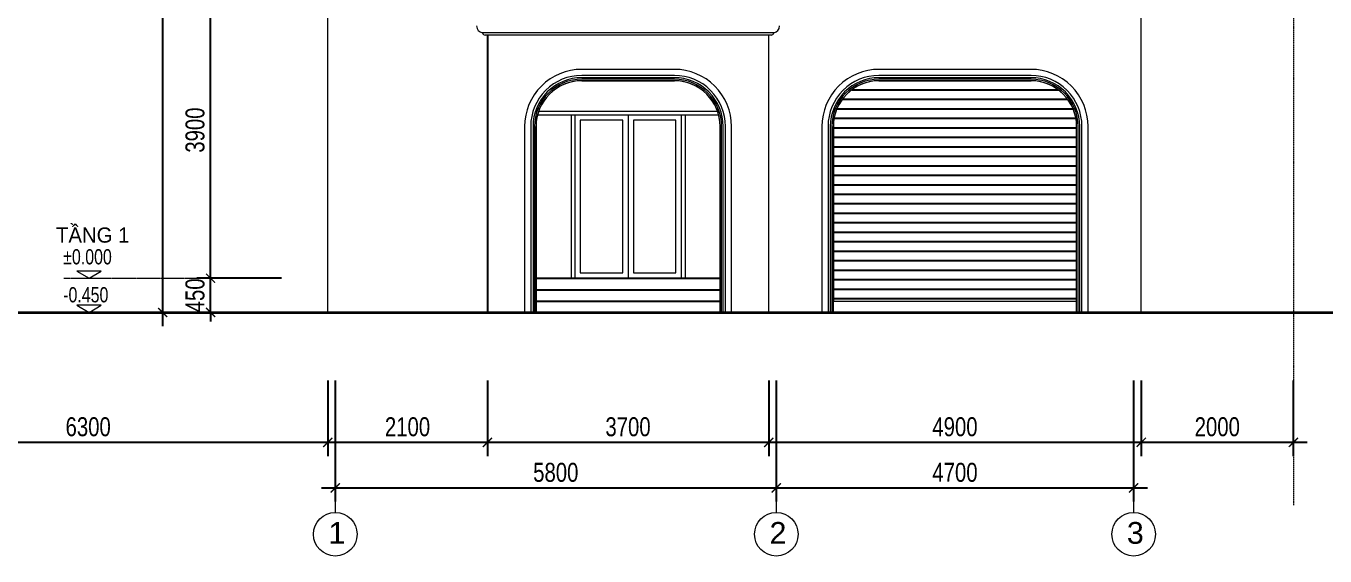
# Model space of a CAD drawing. Header units: millimetres. Extents: x 33748 to 451939, y -263262 to 62681.
# Drawn here: x 343607 to 360692, y -249318 to -242341 of the extents above; entities that cross this region are included whole.
import ezdxf
from ezdxf.enums import TextEntityAlignment as Align

# ---------------------------------------------------------------- set-up
doc = ezdxf.new("R2010")
doc.units = ezdxf.units.MM
doc.header["$PDMODE"] = 98
doc.linetypes.add('CENTER', pattern=[50.8, 31.75, -6.35, 6.35, -6.35])
doc.linetypes.add('HIDDEN', pattern=[0.375, 0.25, -0.125])
doc.layers.get('Defpoints').update_dxf_attribs({"color": 202, "lineweight": 13})
for name, color, linetype, lineweight in [('-CENTER', 143, 'CENTER', 13), ('-DIM', 9, 'Continuous', 13), ('-DOOR', 137, 'Continuous', 9), ('-KH', 143, 'Continuous', 13), ('-LINE1', 7, 'Continuous', 18), ('-RANH GIOI KHU DAT', 12, 'CENTER', 18), ('-TEXT', 7, 'Continuous', 15), ('-WALL', 4, 'Continuous', 35)]:
    doc.layers.add(name, color=color, linetype=linetype, lineweight=lineweight)
for name, color, linetype in [('1-NETMANH', 8, 'Continuous'), ('12. NET DIM', 9, 'Continuous'), ('13. NET HATCH', 252, 'Continuous'), ('SOLO', 7, 'Continuous')]:
    doc.layers.add(name, color=color, linetype=linetype)
doc.styles.add('1', font='arial.ttf')
doc.styles.add('AVANH', font='', dxfattribs={"width": 0.8})
doc.styles.add('vnavanth', font='', dxfattribs={"width": 0.8})
doc.styles.get('AVANH').set_extended_font_data('.VnAvantH')
doc.styles.get('vnavanth').set_extended_font_data('.VnAvantH')
doc.dimstyles.new('C_100A3', dxfattribs={"dimscale": 100, "dimtxt": 2.5, "dimasz": 1.2, "dimexe": 1.8, "dimexo": 0, "dimgap": 0.75, "dimtad": 1, "dimdec": 0, "dimzin": 0, "dimdsep": 46, "dimtxsty": 'AVANH', "dimblk": 'ARCHTICK', "dimcen": 0, "dimdle": 1.8, "dimclrd": 256, "dimclre": 256, "dimclrt": 7, "dimadec": 0, "dimazin": 0, "dimtfac": 0.0001, "dimtdec": 0, "dimtix": 1, "dimtmove": 2, "dimatfit": 3, "dimldrblk": 'ARCHTICK', "dimfxl": 1.8, "dimtolj": 1, "dimtzin": 0, "dimarcsym": 0})

# ---------------------------------------------------------------- blocks, each defined once
blk = doc.blocks.new('_ARCHTICK')
at = {"const_width": 0.15}
blk.add_lwpolyline([(-0.5, -0.5), (0.5, 0.5)], dxfattribs=at)
blk = doc.blocks.new('*D1117')
at = {"layer": '-DIM', "lineweight": -2, "transparency": 16777216}
for p, q in [((346035, -245842), (346035, -241582)), ((346966, -241762), (345855, -241762)), ((346966, -245662), (345855, -245662))]:
    blk.add_line(p, q, dxfattribs=at)
at = {"layer": 'Defpoints', "color": 0, "transparency": 16777216}
for p in [(346035, -241762), (346966, -241762), (346966, -245662)]:
    blk.add_point(p, dxfattribs=at)
at = {"layer": '-DIM', "lineweight": -2, "transparency": 16777216, "xscale": 120, "yscale": 120, "zscale": 120}
for p, rotation in [((346035, -241762), 90), ((346035, -245662), 270)]:
    blk.add_blockref('_ARCHTICK', p, dxfattribs=dict(at, rotation=rotation))
at = {"layer": '-DIM', "color": 7, "transparency": 16777216, "insert": (345831, -243712), "char_height": 250, "attachment_point": 5, "rotation": 90, "style": 'AVANH'}
blk.add_mtext('\\A1;3900', dxfattribs=at)
blk = doc.blocks.new('*D1119')
at = {"layer": '-DIM', "lineweight": -2, "transparency": 16777216}
for p, q in [((346966, -245662), (345855, -245662)), ((346035, -245662), (346035, -245542)), ((346035, -246112), (346035, -245662)), ((346966, -246112), (345855, -246112)), ((346035, -246112), (346035, -246232))]:
    blk.add_line(p, q, dxfattribs=at)
at = {"layer": 'Defpoints', "color": 0, "transparency": 16777216}
for p in [(346035, -245662), (346966, -245662), (346966, -246112)]:
    blk.add_point(p, dxfattribs=at)
at = {"layer": '-DIM', "lineweight": -2, "transparency": 16777216, "xscale": 120, "yscale": 120, "zscale": 120}
for p, rotation in [((346035, -245662), 270), ((346035, -246112), 90)]:
    blk.add_blockref('_ARCHTICK', p, dxfattribs=dict(at, rotation=rotation))
at = {"layer": '-DIM', "color": 7, "transparency": 16777216, "insert": (345831, -245887), "char_height": 250, "attachment_point": 5, "rotation": 90, "style": 'AVANH'}
blk.add_mtext('\\A1;450', dxfattribs=at)
blk = doc.blocks.new('*D1120')
at = {"layer": '12. NET DIM', "lineweight": -2, "transparency": 16777216}
for p, q in [((353375, -247006), (353375, -248002)), ((358275, -247006), (358275, -248002)), ((358455, -247822), (353195, -247822))]:
    blk.add_line(p, q, dxfattribs=at)
at = {"layer": 'Defpoints', "color": 0, "transparency": 16777216}
for p in [(353375, -247006), (358275, -247006), (353375, -247822)]:
    blk.add_point(p, dxfattribs=at)
at = {"layer": '12. NET DIM', "lineweight": -2, "transparency": 16777216, "xscale": 120, "yscale": 120, "zscale": 120, "rotation": 180}
blk.add_blockref('_ARCHTICK', (353375, -247822), dxfattribs=at)
at = {"layer": '12. NET DIM', "lineweight": -2, "transparency": 16777216, "xscale": 120, "yscale": 120, "zscale": 120}
blk.add_blockref('_ARCHTICK', (358275, -247822), dxfattribs=at)
at = {"layer": '12. NET DIM', "color": 7, "transparency": 16777216, "insert": (355825, -247618), "char_height": 250, "attachment_point": 5, "style": 'AVANH'}
blk.add_mtext('\\A1;4900', dxfattribs=at)
blk = doc.blocks.new('*D1121')
at = {"layer": '12. NET DIM', "lineweight": -2, "transparency": 16777216}
for p, q in [((349675, -247006), (349675, -248002)), ((353375, -247006), (353375, -248002)), ((353555, -247822), (349495, -247822))]:
    blk.add_line(p, q, dxfattribs=at)
at = {"layer": 'Defpoints', "color": 0, "transparency": 16777216}
for p in [(349675, -247006), (353375, -247006), (349675, -247822)]:
    blk.add_point(p, dxfattribs=at)
at = {"layer": '12. NET DIM', "lineweight": -2, "transparency": 16777216, "xscale": 120, "yscale": 120, "zscale": 120, "rotation": 180}
blk.add_blockref('_ARCHTICK', (349675, -247822), dxfattribs=at)
at = {"layer": '12. NET DIM', "lineweight": -2, "transparency": 16777216, "xscale": 120, "yscale": 120, "zscale": 120}
blk.add_blockref('_ARCHTICK', (353375, -247822), dxfattribs=at)
at = {"layer": '12. NET DIM', "color": 7, "transparency": 16777216, "insert": (351525, -247618), "char_height": 250, "attachment_point": 5, "style": 'AVANH'}
blk.add_mtext('\\A1;3700', dxfattribs=at)
blk = doc.blocks.new('*D1122')
at = {"layer": '12. NET DIM', "lineweight": -2, "transparency": 16777216}
for p, q in [((347575, -247006), (347575, -248002)), ((349675, -247006), (349675, -248002)), ((349855, -247822), (347395, -247822))]:
    blk.add_line(p, q, dxfattribs=at)
at = {"layer": 'Defpoints', "color": 0, "transparency": 16777216}
for p in [(347575, -247006), (349675, -247006), (347575, -247822)]:
    blk.add_point(p, dxfattribs=at)
at = {"layer": '12. NET DIM', "lineweight": -2, "transparency": 16777216, "xscale": 120, "yscale": 120, "zscale": 120, "rotation": 180}
blk.add_blockref('_ARCHTICK', (347575, -247822), dxfattribs=at)
at = {"layer": '12. NET DIM', "lineweight": -2, "transparency": 16777216, "xscale": 120, "yscale": 120, "zscale": 120}
blk.add_blockref('_ARCHTICK', (349675, -247822), dxfattribs=at)
at = {"layer": '12. NET DIM', "color": 7, "transparency": 16777216, "insert": (348625, -247618), "char_height": 250, "attachment_point": 5, "style": 'AVANH'}
blk.add_mtext('\\A1;2100', dxfattribs=at)
blk = doc.blocks.new('*D1123')
at = {"layer": '12. NET DIM', "lineweight": -2, "transparency": 16777216}
for p, q in [((347675, -247006), (347675, -248602)), ((353475, -247006), (353475, -248602)), ((347495, -248422), (353655, -248422))]:
    blk.add_line(p, q, dxfattribs=at)
at = {"layer": 'Defpoints', "color": 0, "transparency": 16777216}
for p in [(347675, -247006), (353475, -247006), (353475, -248422)]:
    blk.add_point(p, dxfattribs=at)
at = {"layer": '12. NET DIM', "lineweight": -2, "transparency": 16777216, "xscale": 120, "yscale": 120, "zscale": 120, "rotation": 180}
blk.add_blockref('_ARCHTICK', (347675, -248422), dxfattribs=at)
at = {"layer": '12. NET DIM', "lineweight": -2, "transparency": 16777216, "xscale": 120, "yscale": 120, "zscale": 120}
blk.add_blockref('_ARCHTICK', (353475, -248422), dxfattribs=at)
at = {"layer": '12. NET DIM', "color": 7, "transparency": 16777216, "insert": (350575, -248218), "char_height": 250, "attachment_point": 5, "style": 'AVANH'}
blk.add_mtext('\\A1;5800', dxfattribs=at)
blk = doc.blocks.new('*D1124')
at = {"layer": '12. NET DIM', "lineweight": -2, "transparency": 16777216}
for p, q in [((353475, -247006), (353475, -248602)), ((358175, -247006), (358175, -248602)), ((353295, -248422), (358355, -248422))]:
    blk.add_line(p, q, dxfattribs=at)
at = {"layer": 'Defpoints', "color": 0, "transparency": 16777216}
for p in [(353475, -247006), (358175, -247006), (358175, -248422)]:
    blk.add_point(p, dxfattribs=at)
at = {"layer": '12. NET DIM', "lineweight": -2, "transparency": 16777216, "xscale": 120, "yscale": 120, "zscale": 120, "rotation": 180}
blk.add_blockref('_ARCHTICK', (353475, -248422), dxfattribs=at)
at = {"layer": '12. NET DIM', "lineweight": -2, "transparency": 16777216, "xscale": 120, "yscale": 120, "zscale": 120}
blk.add_blockref('_ARCHTICK', (358175, -248422), dxfattribs=at)
at = {"layer": '12. NET DIM', "color": 7, "transparency": 16777216, "insert": (355825, -248218), "char_height": 250, "attachment_point": 5, "style": 'AVANH'}
blk.add_mtext('\\A1;4700', dxfattribs=at)
blk = doc.blocks.new('*D1113')
at = {"layer": '12. NET DIM', "lineweight": -2, "transparency": 16777216}
for p, q in [((358275, -247006), (358275, -248002)), ((360275, -247006), (360275, -248002)), ((360455, -247822), (358095, -247822))]:
    blk.add_line(p, q, dxfattribs=at)
at = {"layer": 'Defpoints', "color": 0, "transparency": 16777216}
for p in [(358275, -247006), (360275, -247006), (358275, -247822)]:
    blk.add_point(p, dxfattribs=at)
at = {"layer": '12. NET DIM', "lineweight": -2, "transparency": 16777216, "xscale": 120, "yscale": 120, "zscale": 120, "rotation": 180}
blk.add_blockref('_ARCHTICK', (358275, -247822), dxfattribs=at)
at = {"layer": '12. NET DIM', "lineweight": -2, "transparency": 16777216, "xscale": 120, "yscale": 120, "zscale": 120}
blk.add_blockref('_ARCHTICK', (360275, -247822), dxfattribs=at)
at = {"layer": '12. NET DIM', "color": 7, "transparency": 16777216, "insert": (359275, -247618), "char_height": 250, "attachment_point": 5, "style": 'AVANH'}
blk.add_mtext('\\A1;2000', dxfattribs=at)
blk = doc.blocks.new('*D1114')
at = {"layer": '12. NET DIM', "lineweight": -2, "transparency": 16777216}
for p, q in [((341275, -247006), (341275, -248002)), ((347575, -247006), (347575, -248002)), ((347755, -247822), (341095, -247822))]:
    blk.add_line(p, q, dxfattribs=at)
at = {"layer": 'Defpoints', "color": 0, "transparency": 16777216}
for p in [(341275, -247006), (347575, -247006), (341275, -247822)]:
    blk.add_point(p, dxfattribs=at)
at = {"layer": '12. NET DIM', "lineweight": -2, "transparency": 16777216, "xscale": 120, "yscale": 120, "zscale": 120, "rotation": 180}
blk.add_blockref('_ARCHTICK', (341275, -247822), dxfattribs=at)
at = {"layer": '12. NET DIM', "lineweight": -2, "transparency": 16777216, "xscale": 120, "yscale": 120, "zscale": 120}
blk.add_blockref('_ARCHTICK', (347575, -247822), dxfattribs=at)
at = {"layer": '12. NET DIM', "color": 7, "transparency": 16777216, "insert": (344425, -247618), "char_height": 250, "attachment_point": 5, "style": 'AVANH'}
blk.add_mtext('\\A1;6300', dxfattribs=at)
blk = doc.blocks.new('*D1116')
at = {"layer": '-DIM', "lineweight": -2, "transparency": 16777216}
for p, q in [((345405, -246292), (345405, -233882)), ((346966, -234062), (345225, -234062)), ((346966, -246112), (345225, -246112))]:
    blk.add_line(p, q, dxfattribs=at)
at = {"layer": 'Defpoints', "color": 0, "transparency": 16777216}
for p in [(345405, -234062), (346966, -234062), (346966, -246112)]:
    blk.add_point(p, dxfattribs=at)
at = {"layer": '-DIM', "lineweight": -2, "transparency": 16777216, "xscale": 120, "yscale": 120, "zscale": 120}
for p, rotation in [((345405, -234062), 90), ((345405, -246112), 270)]:
    blk.add_blockref('_ARCHTICK', p, dxfattribs=dict(at, rotation=rotation))
at = {"layer": '-DIM', "color": 7, "transparency": 16777216, "insert": (345201, -240087), "char_height": 250, "attachment_point": 5, "rotation": 90, "style": 'AVANH'}
blk.add_mtext('\\A1;12050', dxfattribs=at)

msp = doc.modelspace()

# ---------------------------------------------------------------- hatches: boundary and pattern name
at = {"layer": '13. NET HATCH'}
h = msp.add_hatch(dxfattribs=at)
h.set_pattern_fill('TUONGXAY', color=256, scale=1000, angle=315)
h.set_pattern_definition([(0, (136466.07, -82555.17), (3e-14, 125), [])])
h.paths.add_polyline_path([(357425.1, -245962.4), (357425.1, -243662.4, 0.4142136), (356825.1, -243062.4), (354825.5, -243062.4, 0.4142136), (354225.5, -243662.4), (354225.5, -245962.4)])

# ---------------------------------------------------------------- linework, layer by layer
at = {"layer": '-CENTER', "ltscale": 0.1}
for p, q in [((344104.6, -245662.4), (346965.6, -245662.4)), ((344104.6, -246112.4), (346965.6, -246112.4)), ((347675.1, -247006.2), (347675.1, -248745.4)), ((353475.5, -247006.2), (353475.5, -248745.4)), ((358175.1, -247006.2), (358175.1, -248745.4))]:
    msp.add_line(p, q, dxfattribs=at)
at = {"layer": '-DOOR'}
for points in [[(350334.5, -243512.4), (352716.4, -243512.4)], [(350349.8, -243462.4), (352701.2, -243462.4)], [(350775.5, -243512.4), (350775.5, -245662.4)], [(350825.5, -243512.4), (350825.5, -245662.4)], [(351525.5, -243512.4), (351525.5, -245662.4)], [(352225.5, -243512.4), (352225.5, -245662.4)], [(352275.5, -243512.4), (352275.5, -245662.4)]]:
    msp.add_lwpolyline(points, dxfattribs=at)
for points in [[(351455.5, -243582.4), (350895.5, -243582.4), (350895.5, -245592.4), (351455.5, -245592.4)], [(352155.5, -243582.4), (351595.5, -243582.4), (351595.5, -245592.4), (352155.5, -245592.4)]]:
    msp.add_lwpolyline(points, close=True, dxfattribs=at)
at = {"layer": '-KH'}
for p, q in [((344286.5, -245662.4), (344586.5, -245662.4)), ((344286.5, -246112.4), (344586.5, -246112.4))]:
    msp.add_line(p, q, dxfattribs=at)
for points in [[(344595.6, -245566.4), (344277.5, -245566.4), (344436.5, -245662.4)], [(344595.6, -246016.4), (344277.5, -246016.4), (344436.5, -246112.4)]]:
    msp.add_lwpolyline(points, close=True, dxfattribs=at)
for centre in [(347675.1, -249031.7), (353475.5, -249031.7), (358175.1, -249031.7)]:
    msp.add_circle(centre, 286.3, dxfattribs=at)
for points in [[(344436.5, -245662.4), (344436.5, -245566.4), (344595.6, -245566.4), (344436.5, -245662.4)], [(344436.5, -246112.4), (344436.5, -246016.4), (344595.6, -246016.4), (344436.5, -246112.4)]]:
    msp.add_solid(points, dxfattribs=at)
at = {"layer": '-LINE1'}
for p, q in [((358275.1, -246112.4), (358275.1, -235562.4)), ((347575.1, -246112.4), (347575.1, -238762.4)), ((353375.5, -246112.4), (353375.5, -242462.4)), ((350915.5, -243062.4), (352135.5, -243062.4)), ((350315.5, -246112.4), (350315.5, -243662.4)), ((352735.5, -246112.4), (352735.5, -243662.4)), ((354225.5, -246112.4), (354225.5, -243662.4)), ((357425.1, -246112.4), (357425.1, -243662.4))]:
    msp.add_line(p, q, dxfattribs=at)
at = {"layer": '-LINE1', "lineweight": 20}
msp.add_line((353405.5, -242462.4), (349645.5, -242462.4), dxfattribs=at)
at = {"layer": '-LINE1'}
for points in [[(352885.5, -246112.4), (352885.5, -243662.4, 0.4142136), (352135.5, -242912.4), (350915.5, -242912.4, 0.4142136), (350165.5, -243662.4), (350165.5, -246112.4)], [(357575.1, -246112.4), (357575.1, -243662.4, 0.4142136), (356825.1, -242912.4), (354825.5, -242912.4, 0.4142136), (354075.5, -243662.4), (354075.5, -246112.4)]]:
    msp.add_lwpolyline(points, format="xyb", dxfattribs=at)
for points in [[(352735.5, -243662.4, 0.4142136), (352135.5, -243062.4), (350915.5, -243062.4, 0.4142136), (350315.5, -243662.4), (350315.5, -246112.4), (352735.5, -246112.4)], [(357425.1, -243662.4, 0.4142136), (356825.1, -243062.4), (354825.5, -243062.4, 0.4142136), (354225.5, -243662.4), (354225.5, -245962.4), (357425.1, -245962.4)]]:
    msp.add_lwpolyline(points, format="xyb", close=True, dxfattribs=at)
for points in [[(354825.5, -243062.4), (356825.1, -243062.4)], [(354225.5, -245962.4), (357425.1, -245962.4)]]:
    msp.add_lwpolyline(points, dxfattribs=at)
at = {"layer": '-LINE1', "lineweight": 20}
for centre, radius, start, end in [((349631.3, -242335.3), 99.6, 183.43242, 257.33807), ((349646.8, -242424.3), 38.2, 192.30578, 268.05394), ((353404.2, -242424.3), 38.2, 271.94606, 347.69422), ((353419.6, -242335.3), 99.6, 282.66193, 356.56758)]:
    msp.add_arc(centre, radius, start, end, dxfattribs=at)
at = {"layer": '-LINE1'}
for centre, start, end in [((350915.5, -243662.4), 90, 180), ((352135.5, -243662.4), 0, 90), ((354825.5, -243662.4), 90, 180), ((356825.1, -243662.4), 0, 90)]:
    msp.add_arc(centre, 600, start, end, dxfattribs=at)
at = {"layer": '-RANH GIOI KHU DAT', "linetype": 'HIDDEN', "ltscale": 10}
msp.add_lwpolyline([(360275.1, -231514.9), (360275.1, -248648.8)], dxfattribs=at)
at = {"layer": '-WALL'}
msp.add_lwpolyline([(336947.2, -246112.4), (368447.2, -246112.4)], dxfattribs=at)
at = {"layer": '1-NETMANH', "lineweight": 20}
msp.add_line((353441.4, -242432.4), (349609.5, -242432.4), dxfattribs=at)
for points in [[(352805.5, -246112.4), (352805.5, -243662.4, 0.4142136), (352135.5, -242992.4), (350915.5, -242992.4, 0.4142136), (350245.5, -243662.4), (350245.5, -246112.4)], [(352775.5, -246112.4), (352775.5, -243662.4, 0.4142136), (352135.5, -243022.4), (350915.5, -243022.4, 0.4142136), (350275.5, -243662.4), (350275.5, -246112.4)], [(352755.5, -246112.4), (352755.5, -243662.4, 0.4142136), (352135.5, -243042.4), (350915.5, -243042.4, 0.4142136), (350295.5, -243662.4), (350295.5, -246112.4)], [(357495.1, -246112.4), (357495.1, -243662.4, 0.4142136), (356825.1, -242992.4), (354825.5, -242992.4, 0.4142136), (354155.5, -243662.4), (354155.5, -246112.4)], [(357465.1, -246112.4), (357465.1, -243662.4, 0.4142136), (356825.1, -243022.4), (354825.5, -243022.4, 0.4142136), (354185.5, -243662.4), (354185.5, -246112.4)], [(357445.1, -246112.4), (357445.1, -243662.4, 0.4142136), (356825.1, -243042.4), (354825.5, -243042.4, 0.4142136), (354205.5, -243662.4), (354205.5, -246112.4)]]:
    msp.add_lwpolyline(points, format="xyb", dxfattribs=at)
at = {"layer": '13. NET HATCH'}
for points in [[(350315.5, -245662.4), (352735.5, -245662.4)], [(350315.5, -245812.4), (352735.5, -245812.4)], [(350315.5, -245962.4), (352735.5, -245962.4)]]:
    msp.add_lwpolyline(points, dxfattribs=at)
at = {"layer": 'SOLO'}
msp.add_line((349675.5, -242462.4), (349675.5, -246112.4), dxfattribs=at)

# ---------------------------------------------------------------- texts
at = {"layer": '-TEXT', "color": 2, "style": 'vnavanth'}
msp.add_text('TÇNG 1', height=199.96, dxfattribs=at).set_placement((344001.8, -245193.1))
at = {"layer": '-TEXT', "style": '1', "width": 0.75}
for s, p in [('%%P0.000', (344096.5, -245479.1)), ('-0.450', (344096.5, -245979))]:
    msp.add_text(s, height=200, dxfattribs=at).set_placement(p)
at = {"layer": '-TEXT', "color": 2, "style": '1'}
for s, p in [('1', (347697, -249013.6)), ('2', (353497.3, -249013.6)), ('3', (358197, -249013.6))]:
    msp.add_text(s, height=286.3, dxfattribs=at).set_placement(p, align=Align.MIDDLE_CENTER)

# ---------------------------------------------------------------- dimensions: what is measured, and where the dimension line sits
at = {"layer": '-DIM'}
for base, p1, p2, picture, middle in [((345405.4, -234062.3), (346965.6, -246112.4), (346965.6, -234062.3), '*D1116', (345201.1, -240087.3)), ((346035.4, -241762.4), (346965.6, -245662.4), (346965.6, -241762.4), '*D1117', (345831.1, -243712.4)), ((346035.4, -245662.4), (346965.6, -246112.4), (346965.6, -245662.4), '*D1119', (345831.1, -245887.4))]:
    dim = msp.add_linear_dim(base=base, p1=p1, p2=p2, angle=90, dimstyle='C_100A3', dxfattribs=at)
    dim.commit()
    dim.dimension.update_dxf_attribs({"geometry": picture, "text_midpoint": middle})
at = {"layer": '12. NET DIM'}
for base, p1, p2, picture, middle in [((341275.1, -247822.4), (347575.1, -247006.2), (341275.1, -247006.2), '*D1114', (344425.1, -247618.1)), ((347575.1, -247822.4), (349675.5, -247006.2), (347575.1, -247006.2), '*D1122', (348625.3, -247618.1)), ((353475.5, -248422.4), (347675.1, -247006.2), (353475.5, -247006.2), '*D1123', (350575.3, -248218.1)), ((349675.5, -247822.4), (353375.5, -247006.2), (349675.5, -247006.2), '*D1121', (351525.5, -247618.1)), ((353375.5, -247822.4), (358275.1, -247006.2), (353375.5, -247006.2), '*D1120', (355825.3, -247618.1)), ((358175.1, -248422.4), (353475.5, -247006.2), (358175.1, -247006.2), '*D1124', (355825.3, -248218.1)), ((358275.1, -247822.4), (360275.1, -247006.2), (358275.1, -247006.2), '*D1113', (359275.1, -247618.1))]:
    dim = msp.add_linear_dim(base=base, p1=p1, p2=p2, dimstyle='C_100A3', dxfattribs=at)
    dim.commit()
    dim.dimension.update_dxf_attribs({"geometry": picture, "text_midpoint": middle})

doc.saveas('drawing.dxf')
